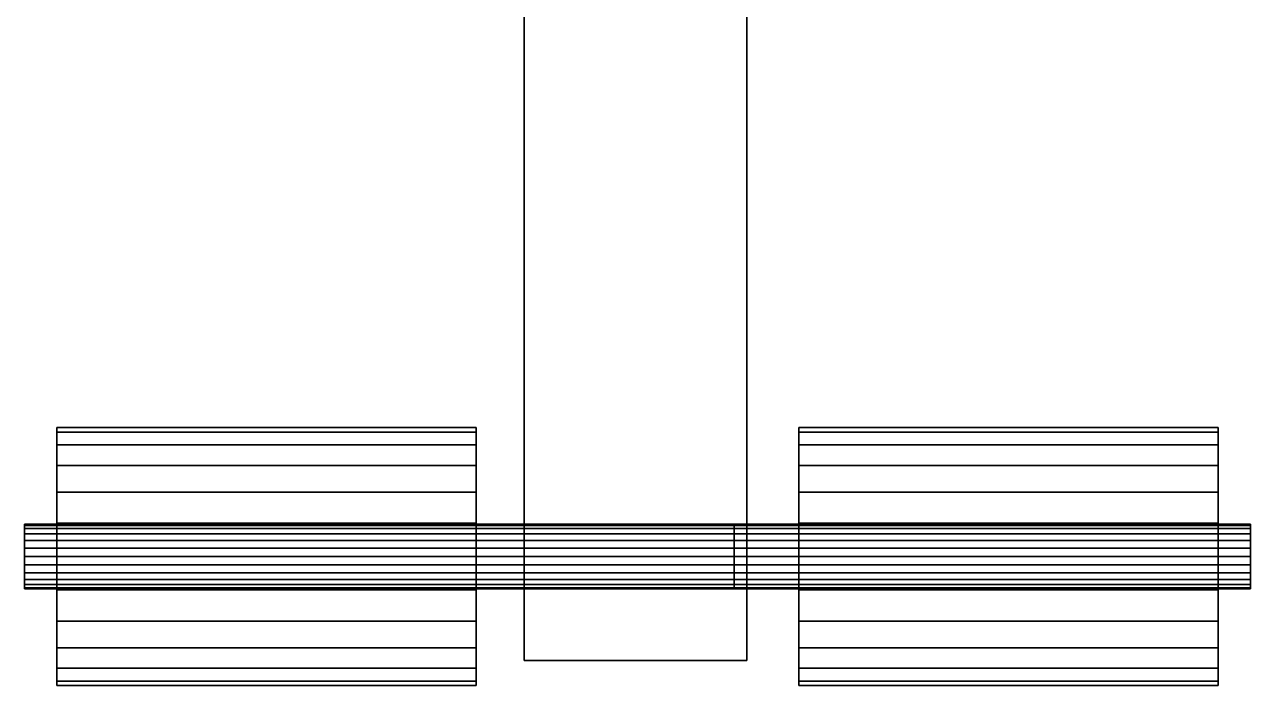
# Model space of a CAD drawing. Extents: x 0 to 48.1, y 0 to 23.7.
# Drawn here: x 14.6213 to 15.0013, y 8.9609 to 9.1659 of the extents above; entities that cross this region are included whole.
import ezdxf

# ---------------------------------------------------------------- set-up
doc = ezdxf.new("R2010")
doc.units = 0
doc.header["$MEASUREMENT"] = 0
doc.layers.add('DLXFURN', color=5, linetype='Continuous')

# ---------------------------------------------------------------- blocks, each defined once
blk = doc.blocks.new('*U132')
for p, q in [((-0.02383, -0.73138), (-0.02383, -0.41138)), ((-0.02383, -0.41138), (-0.02383, -0.73138)), ((-0.02383, -0.41138), (-0.02383, -0.73138)), ((-0.02383, -0.73138), (-0.02383, -0.41138)), ((0.04515, -0.73138), (0.04515, -0.41138)), ((0.04515, -0.73138), (0.04515, -0.41138)), ((0.04515, -0.41138), (0.04515, -0.73138)), ((0.04515, -0.41138), (0.04515, -0.73138)), ((-0.16874, -0.66049), (-0.16874, -0.65912)), ((-0.16874, -0.65912), (-0.16874, -0.66049)), ((-0.16874, -0.65912), (-0.03874, -0.65912)), ((-0.16874, -0.66049), (-0.16874, -0.65912)), ((-0.03874, -0.65912), (-0.16874, -0.65912)), ((-0.16874, -0.65912), (-0.16874, -0.66049)), ((-0.16874, -0.66448), (-0.16874, -0.66049)), ((-0.16874, -0.66049), (-0.16874, -0.66049)), ((-0.16874, -0.66049), (-0.16874, -0.66448)), ((-0.16874, -0.66049), (-0.16874, -0.66049)), ((-0.16874, -0.66049), (-0.03874, -0.66049)), ((-0.16874, -0.66448), (-0.16874, -0.66049)), ((-0.03874, -0.66049), (-0.16874, -0.66049)), ((-0.16874, -0.66049), (-0.16874, -0.66448)), ((-0.03874, -0.66049), (-0.16874, -0.66049)), ((-0.16874, -0.66049), (-0.03874, -0.66049)), ((-0.03874, -0.66049), (-0.03874, -0.65912)), ((-0.03874, -0.65912), (-0.03874, -0.66049)), ((-0.03874, -0.65912), (-0.03874, -0.66049)), ((-0.03874, -0.66049), (-0.03874, -0.65912)), ((-0.03874, -0.66049), (-0.03874, -0.66448)), ((-0.03874, -0.66448), (-0.03874, -0.66049)), ((-0.03874, -0.66448), (-0.03874, -0.66049)), ((-0.03874, -0.66049), (-0.03874, -0.66448)), ((-0.03874, -0.66049), (-0.03874, -0.66448)), ((-0.03874, -0.66448), (-0.03874, -0.66049)), ((0.06126, -0.66049), (0.06126, -0.65912)), ((0.06126, -0.65912), (0.06126, -0.66049)), ((0.06126, -0.65912), (0.19126, -0.65912)), ((0.06126, -0.66049), (0.06126, -0.65912)), ((0.19126, -0.65912), (0.06126, -0.65912)), ((0.06126, -0.65912), (0.06126, -0.66049)), ((0.06126, -0.66448), (0.06126, -0.66049)), ((0.06126, -0.66049), (0.06126, -0.66049)), ((0.06126, -0.66049), (0.06126, -0.66448)), ((0.06126, -0.66049), (0.06126, -0.66049)), ((0.06126, -0.66049), (0.19126, -0.66049)), ((0.06126, -0.66448), (0.06126, -0.66049)), ((0.19126, -0.66049), (0.06126, -0.66049)), ((0.06126, -0.66049), (0.06126, -0.66448)), ((0.19126, -0.66049), (0.06126, -0.66049)), ((0.06126, -0.66049), (0.19126, -0.66049)), ((0.19126, -0.66049), (0.19126, -0.65912)), ((0.19126, -0.65912), (0.19126, -0.66049)), ((0.19126, -0.65912), (0.19126, -0.66049)), ((0.19126, -0.66049), (0.19126, -0.65912)), ((0.19126, -0.66049), (0.19126, -0.66448)), ((0.19126, -0.66448), (0.19126, -0.66049)), ((0.19126, -0.66448), (0.19126, -0.66049)), ((0.19126, -0.66049), (0.19126, -0.66448)), ((0.19126, -0.66049), (0.19126, -0.66448)), ((0.19126, -0.66448), (0.19126, -0.66049)), ((-0.16874, -0.66448), (-0.16874, -0.66448)), ((-0.16874, -0.67084), (-0.16874, -0.66448)), ((-0.16874, -0.66448), (-0.16874, -0.66448)), ((-0.16874, -0.66448), (-0.16874, -0.67084)), ((-0.16874, -0.66448), (-0.03874, -0.66448)), ((-0.16874, -0.67084), (-0.16874, -0.66448)), ((-0.03874, -0.66448), (-0.16874, -0.66448)), ((-0.16874, -0.66448), (-0.16874, -0.67084)), ((-0.03874, -0.66448), (-0.16874, -0.66448)), ((-0.16874, -0.66448), (-0.03874, -0.66448)), ((-0.03874, -0.66448), (-0.03874, -0.67084)), ((-0.03874, -0.67084), (-0.03874, -0.66448)), ((-0.03874, -0.67084), (-0.03874, -0.66448)), ((-0.03874, -0.66448), (-0.03874, -0.67084)), ((-0.03874, -0.66448), (-0.03874, -0.67084)), ((-0.03874, -0.67084), (-0.03874, -0.66448)), ((0.06126, -0.66448), (0.06126, -0.66448)), ((0.06126, -0.67084), (0.06126, -0.66448)), ((0.06126, -0.66448), (0.06126, -0.66448)), ((0.06126, -0.66448), (0.06126, -0.67084)), ((0.06126, -0.66448), (0.19126, -0.66448)), ((0.06126, -0.67084), (0.06126, -0.66448)), ((0.19126, -0.66448), (0.06126, -0.66448)), ((0.06126, -0.66448), (0.06126, -0.67084)), ((0.19126, -0.66448), (0.06126, -0.66448)), ((0.06126, -0.66448), (0.19126, -0.66448)), ((0.19126, -0.66448), (0.19126, -0.67084)), ((0.19126, -0.67084), (0.19126, -0.66448)), ((0.19126, -0.67084), (0.19126, -0.66448)), ((0.19126, -0.66448), (0.19126, -0.67084)), ((0.19126, -0.66448), (0.19126, -0.67084)), ((0.19126, -0.67084), (0.19126, -0.66448)), ((-0.16874, -0.67084), (-0.16874, -0.67084)), ((-0.16874, -0.67912), (-0.16874, -0.67084)), ((-0.16874, -0.67084), (-0.16874, -0.67084)), ((-0.16874, -0.67084), (-0.16874, -0.67912)), ((-0.16874, -0.67912), (-0.16874, -0.67084)), ((-0.16874, -0.67084), (-0.03874, -0.67084)), ((-0.16874, -0.67084), (-0.16874, -0.67912)), ((-0.03874, -0.67084), (-0.16874, -0.67084)), ((-0.03874, -0.67084), (-0.16874, -0.67084)), ((-0.16874, -0.67084), (-0.03874, -0.67084)), ((-0.03874, -0.67084), (-0.03874, -0.67912)), ((-0.03874, -0.67912), (-0.03874, -0.67084)), ((-0.03874, -0.67912), (-0.03874, -0.67084)), ((-0.03874, -0.67084), (-0.03874, -0.67912)), ((-0.03874, -0.67084), (-0.03874, -0.67912)), ((-0.03874, -0.67912), (-0.03874, -0.67084)), ((0.06126, -0.67084), (0.06126, -0.67084)), ((0.06126, -0.67912), (0.06126, -0.67084)), ((0.06126, -0.67084), (0.06126, -0.67084)), ((0.06126, -0.67084), (0.06126, -0.67912)), ((0.06126, -0.67912), (0.06126, -0.67084)), ((0.06126, -0.67084), (0.19126, -0.67084)), ((0.06126, -0.67084), (0.06126, -0.67912)), ((0.19126, -0.67084), (0.06126, -0.67084)), ((0.19126, -0.67084), (0.06126, -0.67084)), ((0.06126, -0.67084), (0.19126, -0.67084)), ((0.19126, -0.67084), (0.19126, -0.67912)), ((0.19126, -0.67912), (0.19126, -0.67084)), ((0.19126, -0.67912), (0.19126, -0.67084)), ((0.19126, -0.67084), (0.19126, -0.67912)), ((0.19126, -0.67084), (0.19126, -0.67912)), ((0.19126, -0.67912), (0.19126, -0.67084)), ((-0.16874, -0.67912), (-0.16874, -0.67912)), ((-0.16874, -0.68877), (-0.16874, -0.67912)), ((-0.16874, -0.67912), (-0.16874, -0.67912)), ((-0.16874, -0.67912), (-0.16874, -0.68877)), ((-0.16874, -0.68877), (-0.16874, -0.67912)), ((-0.16874, -0.67912), (-0.03874, -0.67912)), ((-0.16874, -0.67912), (-0.16874, -0.68877)), ((-0.03874, -0.67912), (-0.16874, -0.67912)), ((-0.03874, -0.67912), (-0.16874, -0.67912)), ((-0.16874, -0.67912), (-0.03874, -0.67912)), ((-0.03874, -0.67912), (-0.03874, -0.68877)), ((-0.03874, -0.68877), (-0.03874, -0.67912)), ((-0.03874, -0.68877), (-0.03874, -0.67912)), ((-0.03874, -0.67912), (-0.03874, -0.68877)), ((-0.03874, -0.67912), (-0.03874, -0.68877)), ((-0.03874, -0.68877), (-0.03874, -0.67912)), ((0.06126, -0.67912), (0.06126, -0.67912)), ((0.06126, -0.68877), (0.06126, -0.67912)), ((0.06126, -0.67912), (0.06126, -0.67912)), ((0.06126, -0.67912), (0.06126, -0.68877)), ((0.06126, -0.68877), (0.06126, -0.67912)), ((0.06126, -0.67912), (0.19126, -0.67912)), ((0.06126, -0.67912), (0.06126, -0.68877)), ((0.19126, -0.67912), (0.06126, -0.67912)), ((0.19126, -0.67912), (0.06126, -0.67912)), ((0.06126, -0.67912), (0.19126, -0.67912)), ((0.19126, -0.67912), (0.19126, -0.68877)), ((0.19126, -0.68877), (0.19126, -0.67912)), ((0.19126, -0.68877), (0.19126, -0.67912)), ((0.19126, -0.67912), (0.19126, -0.68877)), ((0.19126, -0.67912), (0.19126, -0.68877)), ((0.19126, -0.68877), (0.19126, -0.67912)), ((-0.17874, -0.68947), (-0.17874, -0.68912)), ((-0.17874, -0.68912), (-0.17874, -0.68947)), ((0.04126, -0.68912), (-0.17874, -0.68912)), ((-0.17874, -0.68912), (-0.17874, -0.68947)), ((-0.17874, -0.68912), (0.04126, -0.68912)), ((-0.17874, -0.68947), (-0.17874, -0.68912)), ((-0.17874, -0.68947), (-0.17874, -0.69046)), ((-0.17874, -0.69046), (-0.17874, -0.68947)), ((-0.17874, -0.69046), (-0.17874, -0.68947)), ((-0.17874, -0.68947), (-0.17874, -0.69046)), ((0.04126, -0.68947), (-0.17874, -0.68947)), ((-0.17874, -0.68947), (-0.17874, -0.69046)), ((-0.17874, -0.68947), (0.04126, -0.68947)), ((0.04126, -0.68947), (-0.17874, -0.68947)), ((-0.17874, -0.68947), (0.04126, -0.68947)), ((-0.17874, -0.69046), (-0.17874, -0.68947)), ((-0.17874, -0.69046), (-0.17874, -0.69205)), ((-0.17874, -0.69205), (-0.17874, -0.69046)), ((-0.17874, -0.69205), (-0.17874, -0.69046)), ((-0.17874, -0.69046), (-0.17874, -0.69205)), ((0.04126, -0.69046), (-0.17874, -0.69046)), ((-0.17874, -0.69046), (-0.17874, -0.69205)), ((-0.17874, -0.69046), (0.04126, -0.69046)), ((0.04126, -0.69046), (-0.17874, -0.69046)), ((-0.17874, -0.69046), (0.04126, -0.69046)), ((-0.17874, -0.69205), (-0.17874, -0.69046)), ((-0.16874, -0.68877), (-0.16874, -0.68877)), ((-0.16874, -0.69912), (-0.16874, -0.68877)), ((-0.16874, -0.68877), (-0.16874, -0.68877)), ((-0.16874, -0.68877), (-0.16874, -0.69912)), ((-0.16874, -0.69912), (-0.16874, -0.68877)), ((-0.16874, -0.68877), (-0.03874, -0.68877)), ((-0.16874, -0.68877), (-0.16874, -0.69912)), ((-0.03874, -0.68877), (-0.16874, -0.68877)), ((-0.03874, -0.68877), (-0.16874, -0.68877)), ((-0.16874, -0.68877), (-0.03874, -0.68877)), ((-0.03874, -0.68877), (-0.03874, -0.69912)), ((-0.03874, -0.69912), (-0.03874, -0.68877)), ((-0.03874, -0.69912), (-0.03874, -0.68877)), ((-0.03874, -0.68877), (-0.03874, -0.69912)), ((-0.03874, -0.68877), (-0.03874, -0.69912)), ((-0.03874, -0.69912), (-0.03874, -0.68877)), ((0.04126, -0.68947), (0.04126, -0.68912)), ((0.04126, -0.68912), (0.04126, -0.68947)), ((0.04126, -0.68947), (0.04126, -0.68912)), ((0.04126, -0.68912), (0.04126, -0.68947)), ((0.04126, -0.68947), (0.04126, -0.68912)), ((0.04126, -0.68912), (0.20126, -0.68912)), ((0.20126, -0.68912), (0.04126, -0.68912)), ((0.04126, -0.68912), (0.04126, -0.68947)), ((0.04126, -0.68947), (0.04126, -0.68947)), ((0.04126, -0.68947), (0.04126, -0.69046)), ((0.04126, -0.69046), (0.04126, -0.68947)), ((0.04126, -0.68947), (0.04126, -0.68947)), ((0.04126, -0.69046), (0.04126, -0.68947)), ((0.04126, -0.68947), (0.04126, -0.69046)), ((0.04126, -0.69046), (0.04126, -0.68947)), ((0.04126, -0.68947), (0.20126, -0.68947)), ((0.20126, -0.68947), (0.04126, -0.68947)), ((0.04126, -0.68947), (0.20126, -0.68947)), ((0.20126, -0.68947), (0.04126, -0.68947)), ((0.04126, -0.68947), (0.04126, -0.69046)), ((0.04126, -0.69046), (0.04126, -0.69046)), ((0.04126, -0.69046), (0.04126, -0.69046)), ((0.04126, -0.69046), (0.04126, -0.69205)), ((0.04126, -0.69205), (0.04126, -0.69046)), ((0.20126, -0.69046), (0.04126, -0.69046)), ((0.04126, -0.69046), (0.04126, -0.69205)), ((0.04126, -0.69205), (0.04126, -0.69046)), ((0.04126, -0.69046), (0.04126, -0.69205)), ((0.04126, -0.69205), (0.04126, -0.69046)), ((0.04126, -0.69046), (0.20126, -0.69046)), ((0.20126, -0.69046), (0.04126, -0.69046)), ((0.04126, -0.69046), (0.20126, -0.69046)), ((0.06126, -0.68877), (0.06126, -0.68877)), ((0.06126, -0.69912), (0.06126, -0.68877)), ((0.06126, -0.68877), (0.06126, -0.68877)), ((0.06126, -0.68877), (0.06126, -0.69912)), ((0.06126, -0.69912), (0.06126, -0.68877)), ((0.06126, -0.68877), (0.19126, -0.68877)), ((0.06126, -0.68877), (0.06126, -0.69912)), ((0.19126, -0.68877), (0.06126, -0.68877)), ((0.19126, -0.68877), (0.06126, -0.68877)), ((0.06126, -0.68877), (0.19126, -0.68877)), ((0.19126, -0.68877), (0.19126, -0.69912)), ((0.19126, -0.69912), (0.19126, -0.68877)), ((0.19126, -0.69912), (0.19126, -0.68877)), ((0.19126, -0.68877), (0.19126, -0.69912)), ((0.19126, -0.68877), (0.19126, -0.69912)), ((0.19126, -0.69912), (0.19126, -0.68877)), ((0.20126, -0.68947), (0.20126, -0.68912)), ((0.20126, -0.68912), (0.20126, -0.68947)), ((0.20126, -0.68912), (0.20126, -0.68947)), ((0.20126, -0.68947), (0.20126, -0.68912)), ((0.20126, -0.68947), (0.20126, -0.69046)), ((0.20126, -0.69046), (0.20126, -0.68947)), ((0.20126, -0.69046), (0.20126, -0.68947)), ((0.20126, -0.68947), (0.20126, -0.69046)), ((0.20126, -0.68947), (0.20126, -0.69046)), ((0.20126, -0.69046), (0.20126, -0.68947)), ((0.20126, -0.69046), (0.20126, -0.69205)), ((0.20126, -0.69205), (0.20126, -0.69046)), ((0.20126, -0.69205), (0.20126, -0.69046)), ((0.20126, -0.69046), (0.20126, -0.69205)), ((0.20126, -0.69205), (0.20126, -0.69046)), ((0.20126, -0.69046), (0.20126, -0.69205)), ((-0.17874, -0.69205), (-0.17874, -0.69412)), ((-0.17874, -0.69412), (-0.17874, -0.69205)), ((-0.17874, -0.69412), (-0.17874, -0.69205)), ((-0.17874, -0.69205), (-0.17874, -0.69412)), ((-0.17874, -0.69205), (-0.17874, -0.69412)), ((0.04126, -0.69205), (-0.17874, -0.69205)), ((-0.17874, -0.69412), (-0.17874, -0.69205)), ((-0.17874, -0.69205), (0.04126, -0.69205)), ((-0.17874, -0.69205), (0.04126, -0.69205)), ((0.04126, -0.69205), (-0.17874, -0.69205)), ((-0.17874, -0.69412), (-0.17874, -0.69654)), ((-0.17874, -0.69654), (-0.17874, -0.69412)), ((-0.17874, -0.69654), (-0.17874, -0.69412)), ((-0.17874, -0.69412), (-0.17874, -0.69654)), ((-0.17874, -0.69412), (-0.17874, -0.69654)), ((0.04126, -0.69412), (-0.17874, -0.69412)), ((-0.17874, -0.69412), (0.04126, -0.69412)), ((0.04126, -0.69412), (-0.17874, -0.69412)), ((-0.17874, -0.69654), (-0.17874, -0.69412)), ((-0.17874, -0.69412), (0.04126, -0.69412)), ((0.04126, -0.69205), (0.04126, -0.69205)), ((0.04126, -0.69205), (0.04126, -0.69205)), ((0.04126, -0.69205), (0.04126, -0.69412)), ((0.04126, -0.69412), (0.04126, -0.69205)), ((0.04126, -0.69412), (0.04126, -0.69205)), ((0.04126, -0.69205), (0.04126, -0.69412)), ((0.20126, -0.69205), (0.04126, -0.69205)), ((0.04126, -0.69205), (0.20126, -0.69205)), ((0.04126, -0.69412), (0.04126, -0.69205)), ((0.04126, -0.69205), (0.20126, -0.69205)), ((0.04126, -0.69205), (0.04126, -0.69412)), ((0.20126, -0.69205), (0.04126, -0.69205)), ((0.04126, -0.69412), (0.04126, -0.69412)), ((0.04126, -0.69412), (0.04126, -0.69412)), ((0.04126, -0.69412), (0.04126, -0.69654)), ((0.04126, -0.69654), (0.04126, -0.69412)), ((0.04126, -0.69412), (0.04126, -0.69654)), ((0.20126, -0.69412), (0.04126, -0.69412)), ((0.04126, -0.69654), (0.04126, -0.69412)), ((0.04126, -0.69412), (0.20126, -0.69412)), ((0.04126, -0.69654), (0.04126, -0.69412)), ((0.04126, -0.69412), (0.20126, -0.69412)), ((0.20126, -0.69412), (0.04126, -0.69412)), ((0.04126, -0.69412), (0.04126, -0.69654)), ((0.20126, -0.69205), (0.20126, -0.69412)), ((0.20126, -0.69412), (0.20126, -0.69205)), ((0.20126, -0.69412), (0.20126, -0.69205)), ((0.20126, -0.69205), (0.20126, -0.69412)), ((0.20126, -0.69412), (0.20126, -0.69205)), ((0.20126, -0.69205), (0.20126, -0.69412)), ((0.20126, -0.69412), (0.20126, -0.69654)), ((0.20126, -0.69654), (0.20126, -0.69412)), ((0.20126, -0.69654), (0.20126, -0.69412)), ((0.20126, -0.69412), (0.20126, -0.69654)), ((0.20126, -0.69654), (0.20126, -0.69412)), ((0.20126, -0.69412), (0.20126, -0.69654)), ((-0.17874, -0.69654), (-0.17874, -0.69912)), ((-0.17874, -0.69912), (-0.17874, -0.69654)), ((-0.17874, -0.69912), (-0.17874, -0.69654)), ((-0.17874, -0.69654), (-0.17874, -0.69912)), ((-0.17874, -0.69654), (-0.17874, -0.69912)), ((0.04126, -0.69654), (-0.17874, -0.69654)), ((-0.17874, -0.69912), (-0.17874, -0.69654)), ((-0.17874, -0.69654), (0.04126, -0.69654)), ((-0.17874, -0.69654), (0.04126, -0.69654)), ((0.04126, -0.69654), (-0.17874, -0.69654)), ((-0.17874, -0.70171), (-0.17874, -0.69912)), ((-0.17874, -0.69912), (-0.17874, -0.69912)), ((-0.17874, -0.69912), (-0.17874, -0.70171)), ((-0.17874, -0.69912), (-0.17874, -0.69912)), ((-0.17874, -0.69912), (-0.17874, -0.70171)), ((0.04126, -0.69912), (-0.17874, -0.69912)), ((-0.17874, -0.69912), (0.04126, -0.69912)), ((0.04126, -0.69912), (-0.17874, -0.69912)), ((-0.17874, -0.70171), (-0.17874, -0.69912)), ((-0.17874, -0.69912), (0.04126, -0.69912)), ((-0.16874, -0.70948), (-0.16874, -0.69912)), ((-0.16874, -0.69912), (-0.16874, -0.70948)), ((-0.16874, -0.69912), (-0.16874, -0.69912)), ((-0.16874, -0.69912), (-0.16874, -0.70948)), ((-0.16874, -0.70948), (-0.16874, -0.69912)), ((-0.16874, -0.69912), (-0.16874, -0.69912)), ((-0.16874, -0.69912), (-0.16874, -0.70948)), ((-0.03874, -0.69912), (-0.16874, -0.69912)), ((-0.03874, -0.69912), (-0.16874, -0.69912)), ((-0.16874, -0.70948), (-0.16874, -0.69912)), ((-0.16874, -0.69912), (-0.03874, -0.69912)), ((-0.16874, -0.69912), (-0.03874, -0.69912)), ((-0.03874, -0.69912), (-0.03874, -0.70948)), ((-0.03874, -0.70948), (-0.03874, -0.69912)), ((-0.03874, -0.70948), (-0.03874, -0.69912)), ((-0.03874, -0.69912), (-0.03874, -0.70948)), ((-0.03874, -0.70948), (-0.03874, -0.69912)), ((-0.03874, -0.69912), (-0.03874, -0.70948)), ((0.04126, -0.69654), (0.04126, -0.69654)), ((0.04126, -0.69654), (0.04126, -0.69654)), ((0.04126, -0.69654), (0.04126, -0.69912)), ((0.04126, -0.69912), (0.04126, -0.69654)), ((0.04126, -0.69912), (0.04126, -0.69654)), ((0.04126, -0.69654), (0.04126, -0.69912)), ((0.20126, -0.69654), (0.04126, -0.69654)), ((0.04126, -0.69654), (0.20126, -0.69654)), ((0.04126, -0.69912), (0.04126, -0.69654)), ((0.04126, -0.69654), (0.20126, -0.69654)), ((0.04126, -0.69654), (0.04126, -0.69912)), ((0.20126, -0.69654), (0.04126, -0.69654)), ((0.04126, -0.69912), (0.04126, -0.69912)), ((0.04126, -0.69912), (0.04126, -0.70171)), ((0.04126, -0.70171), (0.04126, -0.69912)), ((0.04126, -0.69912), (0.04126, -0.69912)), ((0.04126, -0.70171), (0.04126, -0.69912)), ((0.04126, -0.69912), (0.20126, -0.69912)), ((0.04126, -0.70171), (0.04126, -0.69912)), ((0.04126, -0.69912), (0.20126, -0.69912)), ((0.20126, -0.69912), (0.04126, -0.69912)), ((0.04126, -0.69912), (0.04126, -0.70171)), ((0.20126, -0.69912), (0.04126, -0.69912)), ((0.04126, -0.69912), (0.04126, -0.70171)), ((0.06126, -0.70948), (0.06126, -0.69912)), ((0.06126, -0.69912), (0.06126, -0.70948)), ((0.06126, -0.69912), (0.06126, -0.69912)), ((0.06126, -0.69912), (0.06126, -0.70948)), ((0.06126, -0.70948), (0.06126, -0.69912)), ((0.06126, -0.69912), (0.06126, -0.69912)), ((0.06126, -0.69912), (0.06126, -0.70948)), ((0.19126, -0.69912), (0.06126, -0.69912)), ((0.19126, -0.69912), (0.06126, -0.69912)), ((0.06126, -0.70948), (0.06126, -0.69912)), ((0.06126, -0.69912), (0.19126, -0.69912)), ((0.06126, -0.69912), (0.19126, -0.69912)), ((0.19126, -0.69912), (0.19126, -0.70948)), ((0.19126, -0.70948), (0.19126, -0.69912)), ((0.19126, -0.70948), (0.19126, -0.69912)), ((0.19126, -0.69912), (0.19126, -0.70948)), ((0.19126, -0.70948), (0.19126, -0.69912)), ((0.19126, -0.69912), (0.19126, -0.70948)), ((0.20126, -0.69654), (0.20126, -0.69912)), ((0.20126, -0.69912), (0.20126, -0.69654)), ((0.20126, -0.69912), (0.20126, -0.69654)), ((0.20126, -0.69654), (0.20126, -0.69912)), ((0.20126, -0.69912), (0.20126, -0.69654)), ((0.20126, -0.69654), (0.20126, -0.69912)), ((0.20126, -0.70171), (0.20126, -0.69912)), ((0.20126, -0.69912), (0.20126, -0.70171)), ((0.20126, -0.69912), (0.20126, -0.70171)), ((0.20126, -0.70171), (0.20126, -0.69912)), ((0.20126, -0.69912), (0.20126, -0.70171)), ((0.20126, -0.70171), (0.20126, -0.69912)), ((-0.17874, -0.70171), (-0.17874, -0.70171)), ((-0.17874, -0.70171), (-0.17874, -0.70171)), ((-0.17874, -0.70171), (-0.17874, -0.70412)), ((-0.17874, -0.70412), (-0.17874, -0.70171)), ((-0.17874, -0.70171), (-0.17874, -0.70412)), ((0.04126, -0.70171), (-0.17874, -0.70171)), ((-0.17874, -0.70171), (0.04126, -0.70171)), ((-0.17874, -0.70412), (-0.17874, -0.70171)), ((-0.17874, -0.70171), (0.04126, -0.70171)), ((0.04126, -0.70171), (-0.17874, -0.70171)), ((0.04126, -0.70171), (0.04126, -0.70171)), ((0.04126, -0.70412), (0.04126, -0.70171)), ((0.04126, -0.70171), (0.04126, -0.70412)), ((0.04126, -0.70412), (0.04126, -0.70171)), ((0.04126, -0.70171), (0.04126, -0.70171)), ((0.04126, -0.70171), (0.04126, -0.70412)), ((0.04126, -0.70412), (0.04126, -0.70171)), ((0.20126, -0.70171), (0.04126, -0.70171)), ((0.04126, -0.70171), (0.04126, -0.70412)), ((0.04126, -0.70412), (0.04126, -0.70171)), ((0.04126, -0.70171), (0.20126, -0.70171)), ((0.04126, -0.70171), (0.20126, -0.70171)), ((0.20126, -0.70171), (0.04126, -0.70171)), ((0.04126, -0.70171), (0.04126, -0.70412)), ((0.20126, -0.70412), (0.20126, -0.70171)), ((0.20126, -0.70171), (0.20126, -0.70412)), ((0.20126, -0.70171), (0.20126, -0.70412)), ((0.20126, -0.70412), (0.20126, -0.70171)), ((0.20126, -0.70171), (0.20126, -0.70412)), ((0.20126, -0.70412), (0.20126, -0.70171)), ((-0.17874, -0.70412), (-0.17874, -0.70412)), ((-0.17874, -0.70412), (-0.17874, -0.70412)), ((-0.17874, -0.70412), (-0.17874, -0.7062)), ((-0.17874, -0.7062), (-0.17874, -0.70412)), ((-0.17874, -0.7062), (-0.17874, -0.70412)), ((-0.17874, -0.70412), (0.04126, -0.70412)), ((-0.17874, -0.70412), (0.04126, -0.70412)), ((0.04126, -0.70412), (-0.17874, -0.70412)), ((0.04126, -0.70412), (-0.17874, -0.70412)), ((-0.17874, -0.70412), (-0.17874, -0.7062)), ((-0.17874, -0.7062), (-0.17874, -0.7062)), ((-0.17874, -0.7062), (-0.17874, -0.7062)), ((-0.17874, -0.7062), (-0.17874, -0.70778)), ((-0.17874, -0.70778), (-0.17874, -0.7062)), ((0.04126, -0.7062), (-0.17874, -0.7062)), ((-0.17874, -0.7062), (0.04126, -0.7062)), ((-0.17874, -0.70778), (-0.17874, -0.7062)), ((-0.17874, -0.7062), (0.04126, -0.7062)), ((0.04126, -0.7062), (-0.17874, -0.7062)), ((-0.17874, -0.7062), (-0.17874, -0.70778)), ((0.04126, -0.7062), (0.04126, -0.70412)), ((0.04126, -0.70412), (0.04126, -0.7062)), ((0.04126, -0.70412), (0.04126, -0.7062)), ((0.04126, -0.7062), (0.04126, -0.70412)), ((0.04126, -0.70412), (0.04126, -0.7062)), ((0.20126, -0.70412), (0.04126, -0.70412)), ((0.04126, -0.70412), (0.20126, -0.70412)), ((0.04126, -0.7062), (0.04126, -0.70412)), ((0.04126, -0.70412), (0.20126, -0.70412)), ((0.04126, -0.7062), (0.04126, -0.70412)), ((0.20126, -0.70412), (0.04126, -0.70412)), ((0.04126, -0.70412), (0.04126, -0.7062)), ((0.04126, -0.7062), (0.04126, -0.70778)), ((0.04126, -0.70778), (0.04126, -0.7062)), ((0.04126, -0.70778), (0.04126, -0.7062)), ((0.04126, -0.7062), (0.04126, -0.70778)), ((0.04126, -0.7062), (0.04126, -0.70778)), ((0.20126, -0.7062), (0.04126, -0.7062)), ((0.04126, -0.7062), (0.20126, -0.7062)), ((0.04126, -0.70778), (0.04126, -0.7062)), ((0.04126, -0.70778), (0.04126, -0.7062)), ((0.04126, -0.7062), (0.20126, -0.7062)), ((0.20126, -0.7062), (0.04126, -0.7062)), ((0.04126, -0.7062), (0.04126, -0.70778)), ((0.20126, -0.7062), (0.20126, -0.70412)), ((0.20126, -0.70412), (0.20126, -0.7062)), ((0.20126, -0.70412), (0.20126, -0.7062)), ((0.20126, -0.7062), (0.20126, -0.70412)), ((0.20126, -0.70412), (0.20126, -0.7062)), ((0.20126, -0.7062), (0.20126, -0.70412)), ((0.20126, -0.7062), (0.20126, -0.70778)), ((0.20126, -0.70778), (0.20126, -0.7062)), ((0.20126, -0.70778), (0.20126, -0.7062)), ((0.20126, -0.7062), (0.20126, -0.70778)), ((0.20126, -0.7062), (0.20126, -0.70778)), ((0.20126, -0.70778), (0.20126, -0.7062)), ((-0.17874, -0.70778), (-0.17874, -0.70778)), ((-0.17874, -0.70778), (-0.17874, -0.70778)), ((-0.17874, -0.70778), (-0.17874, -0.70878)), ((-0.17874, -0.70878), (-0.17874, -0.70778)), ((0.04126, -0.70778), (-0.17874, -0.70778)), ((-0.17874, -0.70778), (0.04126, -0.70778)), ((-0.17874, -0.70878), (-0.17874, -0.70778)), ((-0.17874, -0.70778), (0.04126, -0.70778)), ((0.04126, -0.70778), (-0.17874, -0.70778)), ((-0.17874, -0.70778), (-0.17874, -0.70878)), ((-0.17874, -0.70878), (-0.17874, -0.70878)), ((-0.17874, -0.70878), (-0.17874, -0.70878)), ((-0.17874, -0.70878), (-0.17874, -0.70912)), ((-0.17874, -0.70912), (-0.17874, -0.70878)), ((0.04126, -0.70878), (-0.17874, -0.70878)), ((-0.17874, -0.70878), (-0.17874, -0.70912)), ((0.04126, -0.70878), (-0.17874, -0.70878)), ((-0.17874, -0.70878), (0.04126, -0.70878)), ((-0.17874, -0.70912), (-0.17874, -0.70878)), ((-0.17874, -0.70878), (0.04126, -0.70878)), ((-0.17874, -0.70912), (0.04126, -0.70912)), ((0.04126, -0.70912), (-0.17874, -0.70912)), ((-0.16874, -0.71912), (-0.16874, -0.70948)), ((-0.16874, -0.70948), (-0.16874, -0.71912)), ((-0.16874, -0.70948), (-0.16874, -0.71912)), ((-0.16874, -0.71912), (-0.16874, -0.70948)), ((-0.16874, -0.70948), (-0.03874, -0.70948)), ((-0.03874, -0.70948), (-0.16874, -0.70948)), ((-0.16874, -0.71912), (-0.16874, -0.70948)), ((-0.16874, -0.70948), (-0.03874, -0.70948)), ((-0.03874, -0.70948), (-0.16874, -0.70948)), ((-0.16874, -0.70948), (-0.16874, -0.71912)), ((-0.03874, -0.70948), (-0.03874, -0.70948)), ((-0.03874, -0.70948), (-0.03874, -0.71912)), ((-0.03874, -0.71912), (-0.03874, -0.70948)), ((-0.03874, -0.70948), (-0.03874, -0.70948)), ((-0.03874, -0.70948), (-0.03874, -0.71912)), ((-0.03874, -0.71912), (-0.03874, -0.70948)), ((0.04126, -0.70878), (0.04126, -0.70778)), ((0.04126, -0.70778), (0.04126, -0.70878)), ((0.04126, -0.70778), (0.04126, -0.70878)), ((0.04126, -0.70878), (0.04126, -0.70778)), ((0.04126, -0.70778), (0.04126, -0.70878)), ((0.20126, -0.70778), (0.04126, -0.70778)), ((0.04126, -0.70778), (0.20126, -0.70778)), ((0.04126, -0.70878), (0.04126, -0.70778)), ((0.04126, -0.70878), (0.04126, -0.70778)), ((0.04126, -0.70778), (0.20126, -0.70778)), ((0.20126, -0.70778), (0.04126, -0.70778)), ((0.04126, -0.70778), (0.04126, -0.70878)), ((0.04126, -0.70878), (0.04126, -0.70912)), ((0.04126, -0.70912), (0.04126, -0.70878)), ((0.04126, -0.70912), (0.04126, -0.70878)), ((0.04126, -0.70878), (0.04126, -0.70912)), ((0.20126, -0.70878), (0.04126, -0.70878)), ((0.20126, -0.70878), (0.04126, -0.70878)), ((0.04126, -0.70878), (0.04126, -0.70912)), ((0.04126, -0.70912), (0.04126, -0.70878)), ((0.04126, -0.70878), (0.20126, -0.70878)), ((0.04126, -0.70878), (0.20126, -0.70878)), ((0.04126, -0.70912), (0.20126, -0.70912)), ((0.20126, -0.70912), (0.04126, -0.70912)), ((0.06126, -0.71912), (0.06126, -0.70948)), ((0.06126, -0.70948), (0.06126, -0.71912)), ((0.06126, -0.70948), (0.06126, -0.71912)), ((0.06126, -0.71912), (0.06126, -0.70948)), ((0.06126, -0.70948), (0.19126, -0.70948)), ((0.19126, -0.70948), (0.06126, -0.70948)), ((0.06126, -0.71912), (0.06126, -0.70948)), ((0.06126, -0.70948), (0.19126, -0.70948)), ((0.19126, -0.70948), (0.06126, -0.70948)), ((0.06126, -0.70948), (0.06126, -0.71912)), ((0.19126, -0.70948), (0.19126, -0.70948)), ((0.19126, -0.70948), (0.19126, -0.71912)), ((0.19126, -0.71912), (0.19126, -0.70948)), ((0.19126, -0.70948), (0.19126, -0.70948)), ((0.19126, -0.70948), (0.19126, -0.71912)), ((0.19126, -0.71912), (0.19126, -0.70948)), ((0.20126, -0.70778), (0.20126, -0.70878)), ((0.20126, -0.70878), (0.20126, -0.70778)), ((0.20126, -0.70878), (0.20126, -0.70778)), ((0.20126, -0.70778), (0.20126, -0.70878)), ((0.20126, -0.70778), (0.20126, -0.70878)), ((0.20126, -0.70878), (0.20126, -0.70778)), ((0.20126, -0.70878), (0.20126, -0.70912)), ((0.20126, -0.70912), (0.20126, -0.70878)), ((0.20126, -0.70912), (0.20126, -0.70878)), ((0.20126, -0.70878), (0.20126, -0.70912)), ((-0.16874, -0.72741), (-0.16874, -0.71912)), ((-0.16874, -0.71912), (-0.16874, -0.72741)), ((-0.16874, -0.71912), (-0.16874, -0.72741)), ((-0.16874, -0.72741), (-0.16874, -0.71912)), ((-0.03874, -0.71912), (-0.16874, -0.71912)), ((-0.16874, -0.71912), (-0.03874, -0.71912)), ((-0.03874, -0.71912), (-0.16874, -0.71912)), ((-0.16874, -0.71912), (-0.16874, -0.72741)), ((-0.16874, -0.72741), (-0.16874, -0.71912)), ((-0.16874, -0.71912), (-0.03874, -0.71912)), ((-0.03874, -0.71912), (-0.03874, -0.71912)), ((-0.03874, -0.71912), (-0.03874, -0.72741)), ((-0.03874, -0.72741), (-0.03874, -0.71912)), ((-0.03874, -0.71912), (-0.03874, -0.71912)), ((-0.03874, -0.72741), (-0.03874, -0.71912)), ((-0.03874, -0.71912), (-0.03874, -0.72741)), ((0.06126, -0.72741), (0.06126, -0.71912)), ((0.06126, -0.71912), (0.06126, -0.72741)), ((0.06126, -0.71912), (0.06126, -0.72741)), ((0.06126, -0.72741), (0.06126, -0.71912)), ((0.19126, -0.71912), (0.06126, -0.71912)), ((0.06126, -0.71912), (0.19126, -0.71912)), ((0.19126, -0.71912), (0.06126, -0.71912)), ((0.06126, -0.71912), (0.06126, -0.72741)), ((0.06126, -0.72741), (0.06126, -0.71912)), ((0.06126, -0.71912), (0.19126, -0.71912)), ((0.19126, -0.71912), (0.19126, -0.71912)), ((0.19126, -0.71912), (0.19126, -0.72741)), ((0.19126, -0.72741), (0.19126, -0.71912)), ((0.19126, -0.71912), (0.19126, -0.71912)), ((0.19126, -0.72741), (0.19126, -0.71912)), ((0.19126, -0.71912), (0.19126, -0.72741)), ((-0.16874, -0.73377), (-0.16874, -0.72741)), ((-0.16874, -0.72741), (-0.16874, -0.73377)), ((-0.16874, -0.72741), (-0.16874, -0.73377)), ((-0.16874, -0.73377), (-0.16874, -0.72741)), ((-0.16874, -0.73377), (-0.16874, -0.72741)), ((-0.16874, -0.72741), (-0.03874, -0.72741)), ((-0.16874, -0.72741), (-0.03874, -0.72741)), ((-0.03874, -0.72741), (-0.16874, -0.72741)), ((-0.16874, -0.72741), (-0.16874, -0.73377)), ((-0.03874, -0.72741), (-0.16874, -0.72741)), ((-0.03874, -0.72741), (-0.03874, -0.72741)), ((-0.03874, -0.72741), (-0.03874, -0.72741)), ((-0.03874, -0.72741), (-0.03874, -0.73377)), ((-0.03874, -0.73377), (-0.03874, -0.72741)), ((-0.03874, -0.72741), (-0.03874, -0.73377)), ((-0.03874, -0.73377), (-0.03874, -0.72741)), ((0.06126, -0.73377), (0.06126, -0.72741)), ((0.06126, -0.72741), (0.06126, -0.73377)), ((0.06126, -0.72741), (0.06126, -0.73377)), ((0.06126, -0.73377), (0.06126, -0.72741)), ((0.06126, -0.73377), (0.06126, -0.72741)), ((0.06126, -0.72741), (0.19126, -0.72741)), ((0.06126, -0.72741), (0.19126, -0.72741)), ((0.19126, -0.72741), (0.06126, -0.72741)), ((0.06126, -0.72741), (0.06126, -0.73377)), ((0.19126, -0.72741), (0.06126, -0.72741)), ((0.19126, -0.72741), (0.19126, -0.72741)), ((0.19126, -0.72741), (0.19126, -0.72741)), ((0.19126, -0.72741), (0.19126, -0.73377)), ((0.19126, -0.73377), (0.19126, -0.72741)), ((0.19126, -0.72741), (0.19126, -0.73377)), ((0.19126, -0.73377), (0.19126, -0.72741)), ((-0.02383, -0.73138), (-0.02383, -0.73138)), ((-0.02383, -0.73138), (0.04515, -0.73138)), ((0.04515, -0.73138), (-0.02383, -0.73138)), ((-0.02383, -0.73138), (-0.02383, -0.73138)), ((-0.02383, -0.73138), (0.04515, -0.73138)), ((0.04515, -0.73138), (-0.02383, -0.73138)), ((0.04515, -0.73138), (0.04515, -0.73138)), ((0.04515, -0.73138), (0.04515, -0.73138)), ((-0.16874, -0.73377), (-0.16874, -0.73776)), ((-0.16874, -0.73776), (-0.16874, -0.73377)), ((-0.16874, -0.73776), (-0.16874, -0.73377)), ((-0.16874, -0.73377), (-0.16874, -0.73776)), ((-0.03874, -0.73377), (-0.16874, -0.73377)), ((-0.16874, -0.73377), (-0.03874, -0.73377)), ((-0.03874, -0.73377), (-0.16874, -0.73377)), ((-0.16874, -0.73377), (-0.16874, -0.73776)), ((-0.16874, -0.73776), (-0.16874, -0.73377)), ((-0.16874, -0.73377), (-0.03874, -0.73377)), ((-0.03874, -0.73776), (-0.03874, -0.73377)), ((-0.03874, -0.73377), (-0.03874, -0.73776)), ((-0.03874, -0.73377), (-0.03874, -0.73377)), ((-0.03874, -0.73776), (-0.03874, -0.73377)), ((-0.03874, -0.73377), (-0.03874, -0.73377)), ((-0.03874, -0.73377), (-0.03874, -0.73776)), ((-0.03874, -0.73776), (-0.03874, -0.73377)), ((-0.03874, -0.73377), (-0.03874, -0.73776)), ((0.06126, -0.73377), (0.06126, -0.73776)), ((0.06126, -0.73776), (0.06126, -0.73377)), ((0.06126, -0.73776), (0.06126, -0.73377)), ((0.06126, -0.73377), (0.06126, -0.73776)), ((0.19126, -0.73377), (0.06126, -0.73377)), ((0.06126, -0.73377), (0.19126, -0.73377)), ((0.19126, -0.73377), (0.06126, -0.73377)), ((0.06126, -0.73377), (0.06126, -0.73776)), ((0.06126, -0.73776), (0.06126, -0.73377)), ((0.06126, -0.73377), (0.19126, -0.73377)), ((0.19126, -0.73776), (0.19126, -0.73377)), ((0.19126, -0.73377), (0.19126, -0.73776)), ((0.19126, -0.73377), (0.19126, -0.73377)), ((0.19126, -0.73776), (0.19126, -0.73377)), ((0.19126, -0.73377), (0.19126, -0.73377)), ((0.19126, -0.73377), (0.19126, -0.73776)), ((0.19126, -0.73776), (0.19126, -0.73377)), ((0.19126, -0.73377), (0.19126, -0.73776)), ((-0.16874, -0.73776), (-0.16874, -0.73912)), ((-0.16874, -0.73912), (-0.16874, -0.73776)), ((-0.16874, -0.73776), (-0.03874, -0.73776)), ((-0.03874, -0.73776), (-0.16874, -0.73776)), ((-0.16874, -0.73776), (-0.16874, -0.73912)), ((-0.16874, -0.73912), (-0.16874, -0.73776)), ((-0.16874, -0.73776), (-0.03874, -0.73776)), ((-0.03874, -0.73776), (-0.16874, -0.73776)), ((-0.16874, -0.73912), (-0.03874, -0.73912)), ((-0.03874, -0.73912), (-0.16874, -0.73912)), ((-0.03874, -0.73776), (-0.03874, -0.73912)), ((-0.03874, -0.73912), (-0.03874, -0.73776)), ((-0.03874, -0.73912), (-0.03874, -0.73776)), ((-0.03874, -0.73776), (-0.03874, -0.73912)), ((0.06126, -0.73776), (0.06126, -0.73912)), ((0.06126, -0.73912), (0.06126, -0.73776)), ((0.06126, -0.73776), (0.19126, -0.73776)), ((0.19126, -0.73776), (0.06126, -0.73776)), ((0.06126, -0.73776), (0.06126, -0.73912)), ((0.06126, -0.73912), (0.06126, -0.73776)), ((0.06126, -0.73776), (0.19126, -0.73776)), ((0.19126, -0.73776), (0.06126, -0.73776)), ((0.06126, -0.73912), (0.19126, -0.73912)), ((0.19126, -0.73912), (0.06126, -0.73912)), ((0.19126, -0.73776), (0.19126, -0.73912)), ((0.19126, -0.73912), (0.19126, -0.73776)), ((0.19126, -0.73912), (0.19126, -0.73776)), ((0.19126, -0.73776), (0.19126, -0.73912))]:
    blk.add_line(p, q)

msp = doc.modelspace()

# ---------------------------------------------------------------- block references
at = {"layer": 'DLXFURN'}
msp.add_blockref('*U132', (14.8, 9.7), dxfattribs=at)

doc.saveas('drawing.dxf')
